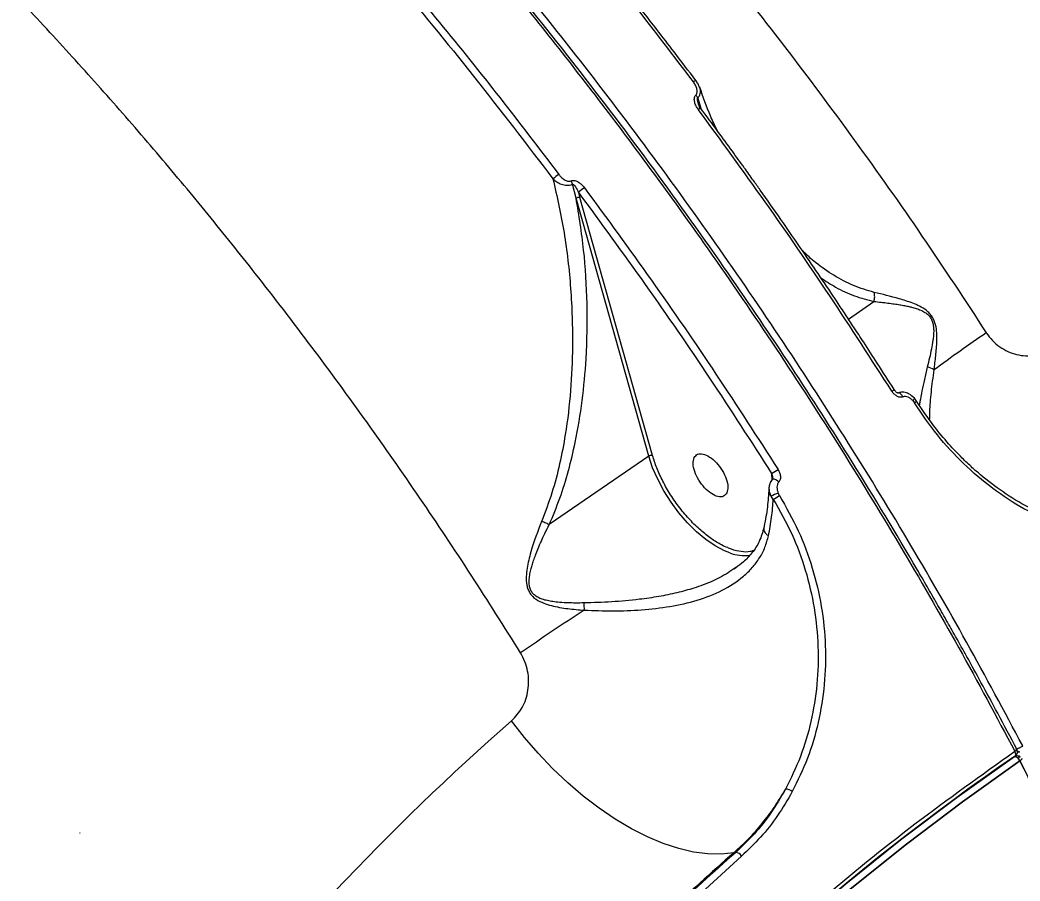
# Model space of a CAD drawing. Header units: millimetres. Extents: x -7083 to 7374, y -8368 to 7509.
# Drawn here: x 1750.2 to 1931.9, y -1188.9 to -1032.3 of the extents above; entities that cross this region are included whole.
import ezdxf

# ---------------------------------------------------------------- set-up
doc = ezdxf.new("R2010")
doc.units = ezdxf.units.MM
for name, color, linetype in [('DIKOM_ОБЪЕКТ', 7, 'Continuous'), ('DIKOM_РАЗМЕР_ЗОНА', 7, 'Continuous'), ('DIKOM_РАЗМЕР_ОБЪЕКТА', 7, 'Continuous')]:
    doc.layers.add(name, color=color, linetype=linetype)
doc.styles.add('style1', font='arial.ttf', dxfattribs={"width": 0.8})
doc.dimstyles.new('1-50', dxfattribs={"dimtxt": 300, "dimasz": 200, "dimexe": 100, "dimexo": 0, "dimgap": 100, "dimtad": 1, "dimtxsty": 'style1', "dimcen": 200, "dimclrd": 7, "dimclre": 7, "dimclrt": 7, "dimadec": 1, "dimazin": 2, "dimtfac": 1, "dimtmove": 0, "dimatfit": 2, "dimfxl": 0, "dimlwd": 25, "dimlwe": 18, "dimarcsym": 0})

# ---------------------------------------------------------------- blocks, each defined once
blk = doc.blocks.new('*D10')
at = {"layer": 'Defpoints', "color": 0, "transparency": 16777216}
for p in [(4593.55, 648.92), (-5583.43, 647.96), (4593.55, -5902.54)]:
    blk.add_point(p, dxfattribs=at)
at = {"layer": 'DIKOM_РАЗМЕР_ОБЪЕКТА', "color": 7, "lineweight": 18, "transparency": 16777216}
for p, q in [((4593.55, 648.92), (4593.55, -6002.54)), ((-5583.43, 647.96), (-5583.43, -6002.54))]:
    blk.add_line(p, q, dxfattribs=at)
at = {"layer": 'DIKOM_РАЗМЕР_ОБЪЕКТА', "color": 7, "lineweight": 25, "transparency": 16777216}
blk.add_line((-5383.43, -5902.54), (4393.55, -5902.54), dxfattribs=at)
at = {"layer": 'DIKOM_РАЗМЕР_ОБЪЕКТА', "color": 7, "transparency": 16777216}
for points in [[(-5383.43, -5869.2), (-5383.43, -5935.87), (-5583.43, -5902.54)], [(4393.55, -5869.2), (4393.55, -5935.87), (4593.55, -5902.54)]]:
    blk.add_solid(points, dxfattribs=at)
at = {"layer": 'DIKOM_РАЗМЕР_ОБЪЕКТА', "color": 7, "transparency": 16777216, "insert": (-226.13, -5649.37), "char_height": 300, "attachment_point": 5, "style": 'style1'}
blk.add_mtext('10150', dxfattribs=at)
blk = doc.blocks.new('*D11')
at = {"layer": 'Defpoints', "color": 0, "transparency": 16777216}
for p in [(-321.71, 5509.06), (-348.71, -4811.52), (5568.58, -4811.52)]:
    blk.add_point(p, dxfattribs=at)
at = {"layer": 'DIKOM_РАЗМЕР_ОБЪЕКТА', "color": 7, "lineweight": 18, "transparency": 16777216}
for p, q in [((-321.71, 5509.06), (5668.58, 5509.06)), ((-348.71, -4811.52), (5668.58, -4811.52))]:
    blk.add_line(p, q, dxfattribs=at)
at = {"layer": 'DIKOM_РАЗМЕР_ОБЪЕКТА', "color": 7, "lineweight": 25, "transparency": 16777216}
blk.add_line((5568.58, 5309.06), (5568.58, -4611.52), dxfattribs=at)
at = {"layer": 'DIKOM_РАЗМЕР_ОБЪЕКТА', "color": 7, "transparency": 16777216}
for points in [[(5535.25, 5309.06), (5601.91, 5309.06), (5568.58, 5509.06)], [(5535.25, -4611.52), (5601.91, -4611.52), (5568.58, -4811.52)]]:
    blk.add_solid(points, dxfattribs=at)
at = {"layer": 'DIKOM_РАЗМЕР_ОБЪЕКТА', "color": 7, "transparency": 16777216, "insert": (5315.31, 775.23), "char_height": 300, "attachment_point": 5, "rotation": 90, "style": 'style1'}
blk.add_mtext('10300', dxfattribs=at)
blk = doc.blocks.new('*D12')
at = {"layer": 'Defpoints', "color": 0, "transparency": 16777216}
for p in [(-621.71, 7509.06), (-373.6, -6811.53), (7273.89, -6811.53)]:
    blk.add_point(p, dxfattribs=at)
at = {"layer": 'DIKOM_РАЗМЕР_ЗОНА', "color": 7, "lineweight": 18, "transparency": 16777216}
for p, q in [((-621.71, 7509.06), (7373.89, 7509.06)), ((-373.6, -6811.53), (7373.89, -6811.53))]:
    blk.add_line(p, q, dxfattribs=at)
at = {"layer": 'DIKOM_РАЗМЕР_ЗОНА', "color": 7, "lineweight": 25, "transparency": 16777216}
blk.add_line((7273.89, 7309.06), (7273.89, -6611.53), dxfattribs=at)
at = {"layer": 'DIKOM_РАЗМЕР_ЗОНА', "color": 7, "transparency": 16777216}
for points in [[(7240.56, 7309.06), (7307.22, 7309.06), (7273.89, 7509.06)], [(7240.56, -6611.53), (7307.22, -6611.53), (7273.89, -6811.53)]]:
    blk.add_solid(points, dxfattribs=at)
at = {"layer": 'DIKOM_РАЗМЕР_ЗОНА', "color": 7, "transparency": 16777216, "insert": (7020.62, 1288.25), "char_height": 300, "attachment_point": 5, "rotation": 90, "style": 'style1'}
blk.add_mtext('14300', dxfattribs=at)
blk = doc.blocks.new('*D13')
at = {"layer": 'Defpoints', "color": 0, "transparency": 16777216}
for p in [(6593.53, 996.24), (-7083.43, 647.96), (6593.53, -8268.31)]:
    blk.add_point(p, dxfattribs=at)
at = {"layer": 'DIKOM_РАЗМЕР_ЗОНА', "color": 7, "lineweight": 18, "transparency": 16777216}
for p, q in [((6593.53, 996.24), (6593.53, -8368.31)), ((-7083.43, 647.96), (-7083.43, -8368.31))]:
    blk.add_line(p, q, dxfattribs=at)
at = {"layer": 'DIKOM_РАЗМЕР_ЗОНА', "color": 7, "lineweight": 25, "transparency": 16777216}
blk.add_line((-6883.43, -8268.31), (6393.53, -8268.31), dxfattribs=at)
at = {"layer": 'DIKOM_РАЗМЕР_ЗОНА', "color": 7, "transparency": 16777216}
for points in [[(-6883.43, -8234.97), (-6883.43, -8301.64), (-7083.43, -8268.31)], [(6393.53, -8234.97), (6393.53, -8301.64), (6593.53, -8268.31)]]:
    blk.add_solid(points, dxfattribs=at)
at = {"layer": 'DIKOM_РАЗМЕР_ЗОНА', "color": 7, "transparency": 16777216, "insert": (322.1, -8015.03), "char_height": 300, "attachment_point": 5, "style": 'style1'}
blk.add_mtext('13650', dxfattribs=at)

msp = doc.modelspace()

# ---------------------------------------------------------------- linework, layer by layer
at = {"layer": 'DIKOM_ОБЪЕКТ', "color": 7, "linetype": 'Continuous', "lineweight": 15}
for p, q in [((1873.384, -1046.51), (1873.93, -1048.346)), ((1873.93, -1048.343), (1873.456, -1047.424)), ((1873.98, -1049.273), (1873.976, -1049.255)), ((1851.295, -1064.725), (1850.606, -1062.172)), ((1851.717, -1063.66), (1851.981, -1064.595)), ((1865.178, -1111.499), (1851.981, -1064.595)), ((1864.492, -1111.63), (1851.295, -1064.725)), ((1900.77, -1086.684), (1905.407, -1083.495)), ((1912.449, -1101.526), (1912.756, -1101.934)), ((1913.149, -1101.606), (1912.742, -1101.067)), ((1864.492, -1111.63), (1846.413, -1124.061)), ((1886.813, -1114.763), (1886.823, -1115.901)), ((1886.323, -1117.401), (1886.301, -1117.922)), ((1887.11, -1119.47), (1886.709, -1118.887)), ((1888.245, -1118.788), (1888.009, -1118.331)), ((1880.334, -1131.903), (1880.027, -1132.144)), ((1931.306, -1166.107), (1931.228, -1166.111)), ((1931.455, -1165.436), (1931.9, -1165.369)), ((1931.943, -1166.287), (1931.802, -1166.185)), ((1931.938, -1166.3), (1931.919, -1166.358)), ((1761.097, -1180.133), (1761.186, -1180.065)), ((1881.348, -1184.333), (1869.307, -1195.346)), ((1880.283, -1183.656), (1879.928, -1183.709))]:
    msp.add_line(p, q, dxfattribs=at)
at = {"layer": 'DIKOM_ОБЪЕКТ', "color": 7, "linetype": 'Continuous', "lineweight": 15, "flags": 128}
for points in [[(1910.649, -1100.842), (1910.517, -1100.593), (1910.36, -1100.381), (1910.19, -1100.224), (1910.02, -1100.134), (1909.865, -1100.118), (1909.792, -1100.141)], [(1912.449, -1101.526), (1912.564, -1101.398), (1912.654, -1101.284), (1912.717, -1101.189), (1912.748, -1101.118), (1912.748, -1101.074), (1912.742, -1101.067)], [(1879.237, -1129.2), (1878.248, -1128.805), (1876.573, -1127.92), (1874.872, -1126.762), (1873.181, -1125.356), (1871.537, -1123.733), (1869.976, -1121.928), (1868.531, -1119.98), (1867.234, -1117.931), (1866.113, -1115.826), (1865.192, -1113.71), (1864.492, -1111.63)], [(1888.111, -1116.339), (1887.911, -1116.137), (1887.69, -1115.969), (1887.466, -1115.85), (1887.256, -1115.787), (1887.078, -1115.787), (1886.946, -1115.849), (1886.924, -1115.872)], [(1879.928, -1183.709), (1877.659, -1183.973), (1875.221, -1183.937), (1872.639, -1183.599), (1869.936, -1182.964), (1867.135, -1182.038), (1864.263, -1180.827), (1861.345, -1179.344), (1858.409, -1177.603), (1855.482, -1175.618), (1852.589, -1173.408), (1849.757, -1170.994), (1847.012, -1168.396), (1844.38, -1165.64), (1841.883, -1162.75), (1839.546, -1159.752)], [(1777.11, -1359.957), (1777.472, -1359.009), (1782.067, -1347.537), (1787.012, -1336.217), (1792.302, -1325.055), (1797.934, -1314.06), (1803.905, -1303.238), (1810.21, -1292.597), (1816.846, -1282.143), (1823.808, -1271.883), (1831.091, -1261.824), (1838.691, -1251.973), (1846.603, -1242.335), (1854.822, -1232.919), (1863.342, -1223.728), (1872.158, -1214.77), (1881.263, -1206.051), (1890.652, -1197.575), (1900.32, -1189.35), (1910.258, -1181.379), (1920.462, -1173.668), (1930.923, -1166.223)], [(1930.923, -1166.223), (1920.462, -1173.668), (1910.258, -1181.379), (1900.32, -1189.35), (1890.652, -1197.575), (1881.263, -1206.051), (1872.158, -1214.77), (1863.342, -1223.728), (1854.822, -1232.919), (1846.603, -1242.335), (1838.691, -1251.973), (1831.091, -1261.824), (1823.808, -1271.883), (1816.846, -1282.143), (1810.21, -1292.597), (1803.905, -1303.238), (1797.934, -1314.06), (1792.302, -1325.055), (1787.012, -1336.217), (1785.122, -1340.432)], [(1930.925, -1166.222), (1931.021, -1166.189), (1931.039, -1166.178)], [(1931.039, -1166.178), (1931.096, -1166.125), (1931.146, -1166.03), (1931.171, -1165.91), (1931.168, -1165.768), (1931.139, -1165.611), (1931.084, -1165.443), (1931.005, -1165.272)], [(1774.59, -1370.93), (1778.824, -1359.342), (1783.408, -1347.898), (1788.341, -1336.604), (1793.618, -1325.469), (1799.237, -1314.5), (1805.194, -1303.703), (1811.484, -1293.087), (1818.105, -1282.658), (1825.05, -1272.422), (1832.316, -1262.387), (1839.899, -1252.559), (1847.792, -1242.944), (1855.991, -1233.549), (1864.491, -1224.381), (1873.286, -1215.444), (1882.37, -1206.745), (1891.737, -1198.289), (1901.382, -1190.083), (1911.297, -1182.131), (1921.476, -1174.439), (1931.913, -1167.012)], [(1931.913, -1167.012), (1921.476, -1174.439), (1911.297, -1182.131), (1901.382, -1190.083), (1891.737, -1198.289), (1882.37, -1206.745), (1873.286, -1215.444), (1864.491, -1224.381), (1855.991, -1233.549), (1847.792, -1242.944), (1839.899, -1252.559), (1832.316, -1262.387), (1825.05, -1272.422), (1818.105, -1282.658), (1811.484, -1293.087), (1805.194, -1303.703), (1799.237, -1314.5), (1793.618, -1325.469), (1788.341, -1336.604), (1783.408, -1347.898), (1778.824, -1359.342), (1774.59, -1370.93)], [(1932.248, -1166.611), (1932.268, -1166.639), (1932.261, -1166.688), (1932.219, -1166.752), (1932.145, -1166.83), (1932.042, -1166.917), (1931.913, -1167.012)]]:
    msp.add_lwpolyline(points, dxfattribs=at)
at = {"layer": 'DIKOM_ОБЪЕКТ', "color": 7, "linetype": 'Continuous', "lineweight": 15}
for centre, radius, start, end in [((1873.428, -1044.511), 1.253, 107.99616, 131.33268), ((1871.809, -1047.178), 1.711, 23.00423, 44.38694), ((1874.345, -1049.56), 1.285, 108.80675, 131.48988), ((1854.18, -1069.255), 10.727, 124.27768, 131.36424), ((1848.719, -1062.52), 1.919, 10.46768, 30.1148), ((1859.412, -1072.543), 11.752, 124.21571, 130.90027), ((1851.785, -1065.434), 0.862, 76.84928, 124.68087), ((2081.644, -1318.522), 277.269, 124.19438, 126.59797), ((1914.382, -1099.025), 3.669, 57.8143, 78.76224), ((1908.081, -1098.691), 1.278, 297.46442, 320.43863), ((1912.177, -1100.841), 1.237, 297.94401, 321.82634), ((1881.474, -1104.689), 11.401, 297.92566, 304.83258), ((1887.605, -1117.941), 1.303, 179.1012, 226.57034), ((1898.095, -1143.711), 27.31, 111.67204, 114.63981), ((1881.942, -1109.575), 11.163, 297.57769, 304.3778), ((1881.936, -1122.236), 7.469, 248.81023, 276.77659), ((1841.621, -1139.282), 11.163, 358.24904, 5.02958), ((2113.231, -1541.566), 478.95, 122.9426, 124.61007), ((2141.286, -1504.165), 457.894, 131.22159, 153.47816), ((2175.618, -1522.113), 431.894, 124.51043, 139.10559), ((1930.887, -1167.13), 0.907, 36.76237, 87.7039), ((1930.744, -1167.465), 1.254, 21.18875, 81.77371), ((1931.335, -1166.807), 0.713, 97.0379, 111.73443), ((1932.351, -1166.99), 0.841, 119.72624, 151.35005), ((1932.356, -1166.994), 0.847, 119.88139, 151.26621), ((1930.17, -1167.924), 1.968, 27.63372, 42.81516), ((1889.393, -1173.934), 1.778, 48.40232, 92.02657), ((2171.884, -1515.071), 441.633, 131.38256, 133.51925), ((2172.105, -1514.822), 441.397, 131.3862, 133.5093), ((1880.215, -1184.939), 1.285, 28.13515, 86.93303)]:
    msp.add_arc(centre, radius, start, end, dxfattribs=at)
for points, knots in [([(1931.362, -1164.913), (1930.208, -1162.724), (1928.066, -1158.661), (1925.03, -1153.057), (1922.475, -1148.414), (1920.367, -1144.64), (1918.542, -1141.405), (1916.813, -1138.373), (1915.047, -1135.306), (1910.031, -1126.682), (1901.951, -1113.292), (1890.468, -1095.335), (1878.465, -1077.544), (1865.461, -1059.314), (1851.418, -1040.746), (1836.93, -1022.668), (1822.044, -1005.139), (1806.814, -988.225), (1791.279, -971.961), (1775.482, -956.399), (1759.463, -941.577), (1743.283, -927.552), (1726.993, -914.37), (1710.655, -902.077), (1694.306, -890.705), (1677.996, -880.283), (1661.763, -870.84), (1645.67, -862.413), (1630.622, -855.427), (1617.176, -849.937), (1604.824, -845.5), (1592.852, -841.802), (1580.782, -838.73), (1568.096, -836.207), (1554.8, -834.436), (1541.026, -833.67), (1527.773, -834.036), (1516.146, -835.408), (1506.019, -837.469), (1497.266, -839.947), (1490.728, -842.363), (1486.181, -844.324), (1483.475, -845.58), (1480.794, -846.916), (1478.108, -848.346), (1475.372, -849.921), (1472.34, -851.718), (1470.193, -853.139), (1469.052, -853.894)], [0, 0, 0, 0, 0.0099833, 0.0185335, 0.0256247, 0.0312471, 0.0358516, 0.0404866, 0.0451963, 0.0499807, 0.0802814, 0.1073368, 0.1343917, 0.1651354, 0.1958932, 0.2267021, 0.2574474, 0.2881915, 0.3189356, 0.34968, 0.3804363, 0.4112488, 0.4419968, 0.4727433, 0.5034903, 0.5342375, 0.5649947, 0.5958122, 0.6265663, 0.6523526, 0.6749677, 0.700312, 0.7249782, 0.7495898, 0.7804162, 0.8111796, 0.8419397, 0.8727013, 0.8956723, 0.9186441, 0.9416303, 0.949386, 0.9571499, 0.9649162, 0.9728523, 0.9810016, 0.9899016, 1, 1, 1, 1]), ([(1470.699, -852.912), (1473.17, -851.309), (1478.809, -847.65), (1488.386, -843.166), (1499.209, -839.258), (1510.546, -836.433), (1522.323, -834.632), (1534.5, -833.844), (1547.031, -834.041), (1559.869, -835.198), (1572.971, -837.285), (1586.293, -840.272), (1599.792, -844.125), (1613.427, -848.811), (1627.159, -854.294), (1640.947, -860.537), (1652.335, -866.281), (1661.255, -871.11), (1667.693, -874.745), (1674.118, -878.519), (1680.525, -882.428), (1686.911, -886.467), (1693.273, -890.632), (1701.35, -896.098), (1711.117, -903.011), (1722.534, -911.545), (1735.16, -921.481), (1748.929, -932.955), (1763.751, -946.1), (1778.221, -959.709), (1792.31, -973.722), (1804.998, -987.038), (1816.379, -999.546), (1826.554, -1011.182), (1836.55, -1023.069), (1846.352, -1035.19), (1855.948, -1047.527), (1865.325, -1060.062), (1875.686, -1074.468), (1886.897, -1090.815), (1898.785, -1109.152), (1910.123, -1127.705), (1920.938, -1146.415), (1927.651, -1158.99), (1931.005, -1165.272)], [0, 0, 0, 0, 0.0233976, 0.0533818, 0.0831084, 0.1125775, 0.141789, 0.170743, 0.1994394, 0.2278783, 0.2560596, 0.2839834, 0.3116496, 0.3390582, 0.3662093, 0.3931029, 0.4197388, 0.4321004, 0.4443986, 0.4566334, 0.4688047, 0.4809126, 0.4929572, 0.5049383, 0.5267379, 0.5483245, 0.5696979, 0.5984985, 0.626903, 0.6549111, 0.682523, 0.7097387, 0.7306338, 0.7515041, 0.7723495, 0.79317, 0.8139657, 0.8347365, 0.8554824, 0.8844834, 0.9134356, 0.9423391, 0.9711939, 1, 1, 1, 1]), ([(1932.431, -1164.292), (1929.073, -1158.001), (1922.351, -1145.41), (1911.521, -1126.676), (1900.166, -1108.099), (1888.26, -1089.739), (1875.848, -1071.644), (1862.955, -1053.867), (1849.618, -1036.458), (1835.869, -1019.467), (1821.746, -1002.942), (1808.916, -988.738), (1797.491, -976.667), (1787.537, -966.541), (1777.38, -956.605), (1767.03, -946.88), (1756.498, -937.388), (1745.796, -928.153), (1733.465, -917.984), (1719.464, -907.082), (1703.778, -895.716), (1687.896, -885.076), (1671.864, -875.228), (1659.329, -868.243), (1650.307, -863.568), (1644.792, -860.823), (1639.28, -858.192), (1633.773, -855.677), (1628.273, -853.282), (1622.782, -851.008), (1614.078, -847.592), (1602.226, -843.436), (1587.849, -839.309), (1574.115, -836.25), (1561.037, -834.184), (1548.223, -833.047), (1535.718, -832.868), (1523.565, -833.671), (1511.813, -835.486), (1500.496, -838.316), (1489.707, -842.246), (1481.061, -846.238), (1476.286, -849.312), (1474.681, -850.345)], [0, 0, 0, 0, 0.0290747, 0.058199, 0.0873731, 0.1165968, 0.1458703, 0.1751934, 0.2045662, 0.2339887, 0.2634608, 0.2929827, 0.312564, 0.3323498, 0.35234, 0.3725347, 0.3929338, 0.4135373, 0.4343453, 0.4638182, 0.4936918, 0.5239661, 0.5546409, 0.5857164, 0.5964137, 0.6071525, 0.6179326, 0.6287541, 0.639617, 0.6505213, 0.661467, 0.6917779, 0.7224017, 0.7505137, 0.7788843, 0.8075136, 0.8364015, 0.865548, 0.8949531, 0.9246168, 0.9545392, 0.9847202, 1, 1, 1, 1]), ([(1644.67, -847.28), (1645.272, -847.431), (1648.445, -848.223), (1654.326, -850.126), (1662.223, -852.798), (1670.161, -855.809), (1678.11, -859.083), (1686.065, -862.629), (1694.017, -866.431), (1702.673, -870.846), (1712.028, -875.947), (1722.07, -881.813), (1732.052, -888.024), (1741.96, -894.558), (1751.778, -901.395), (1761.679, -908.649), (1771.652, -916.325), (1781.683, -924.425), (1791.577, -932.788), (1801.323, -941.392), (1810.909, -950.216), (1821.154, -960.036), (1832.018, -970.917), (1843.443, -982.92), (1854.586, -995.183), (1865.431, -1007.673), (1877.001, -1021.605), (1889.216, -1037.071), (1901.948, -1054.153), (1914.212, -1071.507), (1921.954, -1083.299), (1925.818, -1089.183)], [0, 0, 0, 0, 0.0066324, 0.0350106, 0.0631721, 0.0911169, 0.1188452, 0.1463568, 0.1736518, 0.2007303, 0.2349142, 0.2687599, 0.3022676, 0.3354372, 0.3682687, 0.400762, 0.4347677, 0.4684529, 0.5018175, 0.5348615, 0.5675848, 0.5999873, 0.6406382, 0.680923, 0.7208416, 0.7603938, 0.7995794, 0.8499867, 0.9001931, 0.9501978, 1, 1, 1, 1]), ([(1841.193, -1147.373), (1838.224, -1142.644), (1832.276, -1133.173), (1822.931, -1119.178), (1813.275, -1105.344), (1803.295, -1091.715), (1793.661, -1079.158), (1784.429, -1067.626), (1775.645, -1057.064), (1766.645, -1046.653), (1757.439, -1036.414), (1748.037, -1026.365), (1738.611, -1016.695), (1729.172, -1007.398), (1719.73, -998.471), (1710.123, -989.766), (1700.362, -981.303), (1690.461, -973.105), (1681.068, -965.695), (1672.209, -959.02), (1663.901, -953.027), (1655.523, -947.253), (1647.082, -941.711), (1638.587, -936.415), (1630.048, -931.377), (1619.724, -925.636), (1607.623, -919.457), (1593.8, -913.194), (1579.999, -907.768), (1568.266, -903.894), (1558.559, -901.191), (1550.823, -899.341), (1543.148, -897.819), (1535.547, -896.634), (1528.03, -895.796), (1520.609, -895.313), (1512.527, -895.181), (1503.857, -895.556), (1494.696, -896.619), (1485.808, -898.347), (1477.223, -900.757), (1468.356, -904.064), (1459.402, -908.536), (1452.437, -912.737), (1448.884, -915.673), (1448.07, -916.346)], [0, 0, 0, 0, 0.0261267, 0.0523369, 0.0786302, 0.1050066, 0.1314656, 0.153025, 0.1747518, 0.196646, 0.2187074, 0.240936, 0.2633316, 0.2847553, 0.3063907, 0.3282378, 0.3502966, 0.3725669, 0.3950488, 0.4134582, 0.4320319, 0.45077, 0.4696725, 0.4887393, 0.5079704, 0.5273659, 0.5588091, 0.5906917, 0.623014, 0.6557761, 0.6746963, 0.6937602, 0.7129679, 0.7323192, 0.7518143, 0.7714532, 0.7912359, 0.8173946, 0.8437497, 0.8703011, 0.8970489, 0.9239934, 0.9569743, 0.990134, 1, 1, 1, 1]), ([(1872.6, -1043.571), (1869.059, -1038.92), (1861.946, -1029.581), (1850.906, -1015.876), (1839.571, -1002.327), (1831.799, -993.557), (1827.897, -989.154)], [0, 0, 0, 0, 0.2468835, 0.4958447, 0.7468836, 1, 1, 1, 1]), ([(1873.027, -1043.316), (1871.718, -1041.584), (1869.369, -1038.476), (1866.217, -1034.383), (1863.751, -1031.212), (1861.69, -1028.587), (1857.803, -1023.672), (1852.836, -1017.513), (1846.899, -1010.34), (1843.084, -1005.818), (1840.265, -1002.518), (1838.13, -1000.036), (1835.41, -996.905), (1832.094, -993.127), (1829.671, -990.417), (1828.361, -988.952)], [0, 0, 0, 0, 0.0917646, 0.1646112, 0.2185959, 0.2618786, 0.3060496, 0.4843693, 0.5980544, 0.7029273, 0.7371987, 0.7838672, 0.8432034, 0.9152339, 1, 1, 1, 1]), ([(1803.471, -1005.95), (1807.37, -1010.355), (1815.137, -1019.129), (1826.463, -1032.683), (1837.494, -1046.394), (1844.6, -1055.739), (1848.138, -1060.391)], [0, 0, 0, 0, 0.2531164, 0.5041554, 0.7531166, 1, 1, 1, 1]), ([(1802.521, -1006.884), (1807.637, -1012.693), (1817.862, -1024.3), (1832.75, -1042.445), (1842.308, -1054.948), (1847.09, -1061.204)], [0, 0, 0, 0, 0.3335084, 0.6664869, 1, 1, 1, 1]), ([(1873.032, -1045.981), (1873.095, -1045.902), (1873.222, -1045.745), (1873.313, -1045.328), (1873.243, -1044.777), (1872.99, -1044.142), (1872.73, -1043.761), (1872.6, -1043.571)], [0, 0, 0, 0, 0.125053, 0.2503988, 0.5001135, 0.7492717, 1, 1, 1, 1]), ([(1873.738, -1044.603), (1873.647, -1044.376), (1873.466, -1043.929), (1873.181, -1043.521), (1873.04, -1043.32)], [0, 0, 0, 0, 0.5066851, 1, 1, 1, 1]), ([(1873.384, -1046.51), (1873.493, -1046.388), (1873.705, -1046.15), (1873.89, -1045.586), (1873.904, -1045.028), (1873.735, -1044.655), (1873.691, -1044.558)], [0, 0, 0, 0, 0.2299871, 0.4507747, 0.8567166, 1, 1, 1, 1]), ([(1876.896, -1052.373), (1876.489, -1051.51), (1875.311, -1049.012), (1874.367, -1046.306), (1873.749, -1044.536)], [0, 0, 0, 0, 0.3457101, 1, 1, 1, 1]), ([(1873.493, -1048.598), (1873.354, -1048.39), (1873.076, -1047.976), (1872.81, -1047.286), (1872.736, -1046.691), (1872.828, -1046.239), (1872.964, -1046.067), (1873.032, -1045.981)], [0, 0, 0, 0, 0.2507153, 0.4997798, 0.7495254, 0.8750611, 1, 1, 1, 1]), ([(1873.84, -1048.447), (1873.693, -1048.095), (1873.481, -1047.588), (1873.341, -1046.967), (1873.331, -1046.695), (1873.35, -1046.573), (1873.373, -1046.529), (1873.384, -1046.51)], [0, 0, 0, 0, 0.5727271, 0.8241188, 0.9251976, 0.965817, 1, 1, 1, 1]), ([(1909.066, -1099.515), (1908.048, -1097.915), (1906.221, -1095.044), (1903.763, -1091.248), (1901.837, -1088.302), (1900.226, -1085.857), (1897.184, -1081.271), (1893.286, -1075.5), (1888.611, -1068.737), (1885.598, -1064.453), (1883.369, -1061.317), (1881.679, -1058.956), (1879.523, -1055.968), (1876.89, -1052.354), (1874.962, -1049.748), (1873.92, -1048.34)], [0, 0, 0, 0, 0.0917452, 0.1645862, 0.2185659, 0.2618538, 0.306031, 0.4843719, 0.5980695, 0.7029604, 0.7372306, 0.7838991, 0.8432348, 0.915258, 1, 1, 1, 1]), ([(1908.67, -1099.824), (1904.939, -1094.031), (1897.472, -1082.434), (1885.728, -1065.331), (1877.574, -1054.178), (1873.493, -1048.598)], [0, 0, 0, 0, 0.3328096, 0.666143, 1, 1, 1, 1]), ([(1848.138, -1060.391), (1848.284, -1060.569), (1848.577, -1060.925), (1849.123, -1061.359), (1849.644, -1061.601), (1850.084, -1061.653), (1850.281, -1061.59), (1850.379, -1061.558)], [0, 0, 0, 0, 0.2488733, 0.4985425, 0.7485772, 0.8742558, 1, 1, 1, 1]), ([(1847.09, -1061.204), (1847.813, -1064.433), (1849.259, -1070.89), (1850.413, -1081.115), (1850.758, -1090.744), (1850.374, -1099.645), (1849.545, -1106.799), (1848.347, -1113.021), (1846.988, -1118.308), (1845.693, -1121.699), (1845.048, -1123.387)], [0, 0, 0, 0, 0.1666809, 0.3333376, 0.5011059, 0.6267185, 0.7512586, 0.8342381, 0.9174586, 1, 1, 1, 1]), ([(1847.09, -1061.204), (1847.312, -1061.397), (1847.762, -1061.789), (1848.626, -1062.217), (1849.447, -1062.393), (1850.133, -1062.356), (1850.446, -1062.234), (1850.606, -1062.172)], [0, 0, 0, 0, 0.2276207, 0.4636474, 0.7173838, 0.8551804, 1, 1, 1, 1]), ([(1850.379, -1061.558), (1850.481, -1061.524), (1850.693, -1061.454), (1851.17, -1061.518), (1851.737, -1061.78), (1852.33, -1062.246), (1852.646, -1062.632), (1852.803, -1062.824)], [0, 0, 0, 0, 0.1197711, 0.2514777, 0.5014155, 0.7511392, 1, 1, 1, 1]), ([(1850.606, -1062.172), (1850.626, -1062.171), (1850.669, -1062.169), (1850.764, -1062.214), (1850.948, -1062.367), (1851.307, -1062.837), (1851.549, -1063.323), (1851.717, -1063.66)], [0, 0, 0, 0, 0.0344987, 0.0754854, 0.1766925, 0.4285052, 1, 1, 1, 1]), ([(1852.803, -1062.824), (1856.884, -1068.405), (1865.04, -1079.556), (1876.786, -1096.659), (1884.254, -1108.254), (1887.986, -1114.047)], [0, 0, 0, 0, 0.333857, 0.6671904, 1, 1, 1, 1]), ([(1851.717, -1063.66), (1855.782, -1069.218), (1863.911, -1080.334), (1875.629, -1097.396), (1883.085, -1108.974), (1886.813, -1114.763)], [0, 0, 0, 0, 0.3333157, 0.6666791, 1, 1, 1, 1]), ([(1846.413, -1124.061), (1847.079, -1122.477), (1848.426, -1119.276), (1849.949, -1114.246), (1851.367, -1108.313), (1852.482, -1101.499), (1853.26, -1093.051), (1853.4, -1083.872), (1852.819, -1074.079), (1851.803, -1067.842), (1851.295, -1064.725)], [0, 0, 0, 0, 0.0822552, 0.1661612, 0.2507875, 0.3751793, 0.5001913, 0.6670124, 0.8336235, 1, 1, 1, 1]), ([(1905.454, -1081.851), (1904.186, -1081.478), (1901.639, -1080.731), (1898.111, -1078.794), (1895.004, -1076.714), (1893.223, -1075.039), (1892.456, -1074.317)], [0, 0, 0, 0, 0.2649357, 0.5320513, 0.798393, 1, 1, 1, 1]), ([(1895.741, -1079.178), (1896.627, -1079.765), (1898.577, -1081.057), (1901.794, -1082.575), (1904.211, -1083.191), (1905.407, -1083.495)], [0, 0, 0, 0, 0.2962165, 0.6516043, 1, 1, 1, 1]), ([(1905.415, -1083.486), (1905.472, -1083.205), (1905.586, -1082.645), (1905.498, -1082.115), (1905.454, -1081.851)], [0, 0, 0, 0, 0.5001139, 1, 1, 1, 1]), ([(1916.337, -1095.92), (1916.442, -1095.077), (1916.653, -1093.388), (1916.851, -1091.13), (1916.845, -1089.232), (1916.692, -1087.985), (1916.377, -1086.986), (1916.01, -1086.268), (1915.515, -1085.637), (1914.75, -1084.951), (1913.705, -1084.334), (1912.035, -1083.623), (1909.174, -1082.741), (1906.938, -1082.206), (1905.454, -1081.851)], [0, 0, 0, 0, 0.1242963, 0.2493096, 0.3123712, 0.3758855, 0.4081928, 0.440654, 0.4730198, 0.505318, 0.5688864, 0.6313514, 0.7554132, 1, 1, 1, 1]), ([(1905.407, -1083.495), (1905.409, -1083.494), (1905.412, -1083.492), (1905.414, -1083.488), (1905.415, -1083.486), (1905.415, -1083.486)], [0, 0, 0, 0, 0.5746885, 0.799788, 1, 1, 1, 1]), ([(1905.415, -1083.486), (1905.851, -1083.534), (1906.566, -1083.612), (1907.709, -1083.748), (1908.756, -1083.885), (1909.815, -1084.04), (1910.724, -1084.195), (1911.518, -1084.351), (1912.296, -1084.53), (1913.084, -1084.752), (1913.897, -1085.049), (1914.635, -1085.424), (1915.251, -1085.895), (1915.719, -1086.455), (1915.979, -1086.999), (1916.119, -1087.466), (1916.228, -1088.012), (1916.275, -1088.75), (1916.234, -1089.652), (1916.1, -1090.797), (1915.851, -1092.178), (1915.493, -1093.804), (1915.232, -1094.874), (1915.097, -1095.426)], [0, 0, 0, 0, 0.0758574, 0.1245572, 0.192692, 0.2490672, 0.2957761, 0.3372592, 0.3735467, 0.4166035, 0.4585933, 0.4983011, 0.5312098, 0.560931, 0.5906897, 0.6067032, 0.6237815, 0.6634893, 0.7056591, 0.7491724, 0.8275178, 0.9110758, 1, 1, 1, 1]), ([(1925.818, -1089.183), (1926.17, -1089.667), (1926.875, -1090.636), (1928.229, -1091.776), (1929.724, -1092.638), (1931.838, -1093.357), (1934.612, -1093.546), (1936.584, -1092.748), (1937.571, -1092.348)], [0, 0, 0, 0, 0.124917, 0.2502375, 0.3749282, 0.5004433, 0.7499019, 1, 1, 1, 1]), ([(1915.097, -1095.426), (1914.916, -1096.18), (1914.559, -1097.668), (1914.122, -1099.755), (1913.815, -1101.352), (1913.674, -1102.191), (1913.633, -1102.433)], [0, 0, 0, 0, 0.3000332, 0.5920034, 0.8824683, 1, 1, 1, 1]), ([(1915.519, -1105.059), (1915.531, -1104.561), (1915.567, -1103.096), (1915.792, -1100.009), (1916.155, -1097.286), (1916.337, -1095.92)], [0, 0, 0, 0, 0.2043631, 0.6005053, 1, 1, 1, 1]), ([(1910.649, -1100.842), (1910.562, -1100.87), (1910.385, -1100.928), (1910.001, -1100.907), (1909.533, -1100.723), (1909.041, -1100.338), (1908.794, -1099.996), (1908.67, -1099.824)], [0, 0, 0, 0, 0.1229358, 0.2514268, 0.5009267, 0.7504741, 1, 1, 1, 1]), ([(1909.792, -1100.141), (1909.781, -1100.143), (1909.754, -1100.149), (1909.672, -1100.126), (1909.508, -1100.031), (1909.283, -1099.819), (1909.141, -1099.613), (1909.066, -1099.505)], [0, 0, 0, 0, 0.0474168, 0.1244059, 0.3579411, 0.6614513, 1, 1, 1, 1]), ([(1912.742, -1101.067), (1912.415, -1100.764), (1911.864, -1100.253), (1910.976, -1099.987), (1910.314, -1099.968), (1909.973, -1100.081), (1909.793, -1100.141)], [0, 0, 0, 0, 0.3915632, 0.6588572, 0.8192146, 1, 1, 1, 1]), ([(1912.449, -1101.526), (1912.322, -1101.398), (1912.069, -1101.143), (1911.615, -1100.873), (1911.203, -1100.76), (1910.875, -1100.765), (1910.723, -1100.816), (1910.649, -1100.842)], [0, 0, 0, 0, 0.2494093, 0.4992534, 0.748834, 0.876966, 1, 1, 1, 1]), ([(1957.506, -1126.581), (1955.396, -1126.703), (1951.192, -1126.947), (1944.855, -1126.013), (1938.634, -1124.159), (1932.626, -1121.335), (1926.912, -1117.62), (1921.632, -1113.093), (1916.803, -1107.878), (1914.107, -1103.917), (1912.756, -1101.934)], [0, 0, 0, 0, 0.1258841, 0.2507513, 0.3753422, 0.5006865, 0.6251008, 0.7504822, 0.8750158, 1, 1, 1, 1]), ([(1957.093, -1125.736), (1955.732, -1125.842), (1953.255, -1126.035), (1949.886, -1125.87), (1947.238, -1125.553), (1945.078, -1125.161), (1942.145, -1124.483), (1938.232, -1123.218), (1933.443, -1121.014), (1928.911, -1118.266), (1925.567, -1115.723), (1923.123, -1113.59), (1921.198, -1111.766), (1918.813, -1109.245), (1915.978, -1105.849), (1914.15, -1103.118), (1913.147, -1101.62)], [0, 0, 0, 0, 0.0830547, 0.1510536, 0.203667, 0.2434292, 0.2822327, 0.3826421, 0.4845769, 0.5857056, 0.6816346, 0.7171741, 0.7635255, 0.8259287, 0.9045046, 1, 1, 1, 1]), ([(1878.83, -1128.249), (1878.459, -1128.097), (1877.495, -1127.702), (1875.835, -1126.648), (1873.9, -1125.135), (1871.956, -1123.241), (1870.103, -1121.056), (1868.433, -1118.673), (1867.029, -1116.216), (1865.911, -1113.794), (1865.419, -1112.252), (1865.178, -1111.499)], [0, 0, 0, 0, 0.0688615, 0.1789839, 0.2943101, 0.4133866, 0.5344308, 0.655475, 0.7745514, 0.8898777, 1, 1, 1, 1]), ([(1886.813, -1114.763), (1886.883, -1115.013), (1886.974, -1115.337), (1886.955, -1115.7), (1886.951, -1115.783)], [0, 0, 0, 0, 0.7715329, 1, 1, 1, 1]), ([(1887.986, -1114.047), (1888.088, -1114.233), (1888.294, -1114.605), (1888.441, -1115.228), (1888.419, -1115.749), (1888.288, -1116.123), (1888.169, -1116.268), (1888.111, -1116.339)], [0, 0, 0, 0, 0.2501155, 0.4997739, 0.7492751, 0.8773436, 1, 1, 1, 1]), ([(1886.932, -1115.863), (1886.832, -1115.981), (1886.64, -1116.21), (1886.403, -1116.725), (1886.355, -1117.133), (1886.324, -1117.396)], [0, 0, 0, 0, 0.2765466, 0.5344133, 1, 1, 1, 1]), ([(1886.961, -1115.597), (1886.962, -1115.643), (1886.964, -1115.727), (1886.948, -1115.813), (1886.935, -1115.852), (1886.927, -1115.869), (1886.929, -1115.866), (1886.93, -1115.865)], [0, 0, 0, 0, 0.3314942, 0.6223036, 0.7567749, 0.8894321, 1, 1, 1, 1]), ([(1888.111, -1116.339), (1888.06, -1116.4), (1887.957, -1116.523), (1887.825, -1116.834), (1887.763, -1117.272), (1887.822, -1117.814), (1887.947, -1118.159), (1888.009, -1118.331)], [0, 0, 0, 0, 0.1222768, 0.2502088, 0.5002634, 0.749624, 1, 1, 1, 1]), ([(1886.301, -1117.92), (1886.223, -1119.026), (1886.067, -1121.232), (1885.605, -1123.606), (1885.374, -1124.79)], [0, 0, 0, 0, 0.5011934, 1, 1, 1, 1]), ([(1886.323, -1117.478), (1886.341, -1117.721), (1886.377, -1118.2), (1886.599, -1118.66), (1886.709, -1118.887)], [0, 0, 0, 0, 0.5060408, 1, 1, 1, 1]), ([(1888.245, -1118.788), (1889.445, -1120.897), (1891.835, -1125.096), (1894.338, -1131.918), (1895.995, -1138.942), (1896.712, -1146.073), (1896.516, -1153.173), (1895.407, -1160.054), (1893.488, -1166.65), (1891.546, -1170.618), (1890.573, -1172.605)], [0, 0, 0, 0, 0.1259317, 0.2506947, 0.3753584, 0.5006655, 0.6250675, 0.7504796, 0.8749985, 1, 1, 1, 1]), ([(1886.242, -1126.08), (1886.455, -1124.946), (1886.884, -1122.671), (1887.034, -1120.539), (1887.11, -1119.47)], [0, 0, 0, 0, 0.4984472, 1, 1, 1, 1]), ([(1887.11, -1119.47), (1888.285, -1121.535), (1890.624, -1125.648), (1893.071, -1132.331), (1894.685, -1139.211), (1895.377, -1146.194), (1895.175, -1153.144), (1894.078, -1159.878), (1892.19, -1166.332), (1890.285, -1170.213), (1889.33, -1172.158)], [0, 0, 0, 0, 0.1259405, 0.2507035, 0.3753698, 0.5006757, 0.6250759, 0.7504864, 0.8750021, 1, 1, 1, 1]), ([(1845.048, -1123.387), (1844.328, -1125.258), (1843.241, -1128.077), (1842.428, -1131.486), (1842.198, -1133.504), (1842.246, -1134.806), (1842.519, -1135.831), (1842.881, -1136.552), (1843.397, -1137.169), (1844.219, -1137.819), (1845.381, -1138.372), (1847.305, -1138.951), (1849.772, -1139.377), (1851.778, -1139.541), (1852.778, -1139.623)], [0, 0, 0, 0, 0.2445868, 0.3686486, 0.4311136, 0.494682, 0.5269802, 0.559346, 0.5918072, 0.6241145, 0.6876288, 0.7506904, 0.8757037, 1, 1, 1, 1]), ([(1852.741, -1138.304), (1852.215, -1138.311), (1851.255, -1138.325), (1849.778, -1138.297), (1848.4, -1138.221), (1847.13, -1138.084), (1846.071, -1137.898), (1845.153, -1137.654), (1844.34, -1137.32), (1843.678, -1136.877), (1843.19, -1136.327), (1842.938, -1135.78), (1842.817, -1135.302), (1842.74, -1134.739), (1842.752, -1133.97), (1842.891, -1133.018), (1843.102, -1132.11), (1843.359, -1131.218), (1843.659, -1130.311), (1844.043, -1129.267), (1844.538, -1128.043), (1845.075, -1126.816), (1845.706, -1125.461), (1846.139, -1124.593), (1846.403, -1124.064)], [0, 0, 0, 0, 0.0686943, 0.1253873, 0.1940483, 0.2508389, 0.2943497, 0.3365188, 0.3762278, 0.4092606, 0.4390209, 0.4687396, 0.4847001, 0.5017069, 0.5414123, 0.5834015, 0.6264593, 0.6627445, 0.7042269, 0.7509368, 0.8073092, 0.8754448, 0.9241426, 1, 1, 1, 1]), ([(1845.048, -1123.387), (1845.303, -1123.507), (1845.813, -1123.746), (1846.206, -1123.958), (1846.403, -1124.064)], [0, 0, 0, 0, 0.4998861, 1, 1, 1, 1]), ([(1846.403, -1124.064), (1846.403, -1124.064), (1846.405, -1124.065), (1846.408, -1124.064), (1846.411, -1124.062), (1846.413, -1124.061)], [0, 0, 0, 0, 0.200168, 0.4252562, 1, 1, 1, 1]), ([(1885.423, -1124.556), (1885.181, -1125.425), (1884.719, -1127.088), (1883.349, -1129.162), (1881.887, -1130.748), (1880.794, -1131.561), (1880.334, -1131.903)], [0, 0, 0, 0, 0.3005116, 0.575501, 0.8214934, 1, 1, 1, 1]), ([(1852.778, -1139.623), (1854.507, -1139.682), (1857.949, -1139.8), (1863.197, -1139.612), (1868.367, -1139.028), (1873.345, -1137.904), (1877.919, -1136.128), (1881.193, -1134.008), (1883.33, -1131.921), (1884.649, -1130.151), (1885.674, -1128.21), (1886.053, -1126.788), (1886.242, -1126.08)], [0, 0, 0, 0, 0.125255, 0.249459, 0.374676, 0.4991351, 0.6242764, 0.7492173, 0.811856, 0.8744644, 0.9375163, 1, 1, 1, 1]), ([(1885.388, -1124.736), (1885.376, -1124.835), (1885.352, -1125.047), (1885.496, -1125.397), (1885.782, -1125.759), (1886.088, -1125.973), (1886.242, -1126.08)], [0, 0, 0, 0, 0.2231317, 0.4743747, 0.7369831, 1, 1, 1, 1]), ([(1883.493, -1128.797), (1883.302, -1128.866), (1882.652, -1129.102), (1881.297, -1129.014), (1879.909, -1128.747), (1879.055, -1128.353), (1878.83, -1128.249)], [0, 0, 0, 0, 0.1517588, 0.5181678, 0.8730369, 1, 1, 1, 1]), ([(1880.308, -1131.841), (1879.371, -1132.496), (1878.005, -1133.452), (1875.918, -1134.407), (1874.349, -1135.046), (1872.26, -1135.766), (1869.583, -1136.503), (1866.264, -1137.175), (1862.293, -1137.743), (1857.729, -1138.144), (1854.406, -1138.251), (1852.741, -1138.304)], [0, 0, 0, 0, 0.127835, 0.1864409, 0.2466046, 0.3083729, 0.4186829, 0.5341527, 0.654954, 0.8270548, 1, 1, 1, 1]), ([(1839.546, -1159.752), (1840.252, -1158.988), (1841.663, -1157.461), (1842.541, -1154.766), (1842.717, -1152.474), (1842.537, -1150.713), (1842.061, -1148.964), (1841.483, -1147.905), (1841.193, -1147.373)], [0, 0, 0, 0, 0.2497208, 0.4992587, 0.6240123, 0.7494559, 0.8739764, 1, 1, 1, 1]), ([(1931.185, -1164.864), (1931.261, -1164.847), (1931.383, -1164.82), (1931.598, -1164.739), (1931.781, -1164.659), (1931.961, -1164.572), (1932.192, -1164.446), (1932.336, -1164.353), (1932.431, -1164.292)], [0, 0, 0, 0, 0.2394568, 0.3814817, 0.4999643, 0.6428648, 0.7660996, 1, 1, 1, 1]), ([(1931.005, -1165.272), (1931.086, -1165.212), (1931.21, -1165.122), (1931.311, -1165.018), (1931.357, -1164.954), (1931.359, -1164.925), (1931.359, -1164.914)], [0, 0, 0, 0, 0.3973866, 0.6041049, 0.8441355, 1, 1, 1, 1]), ([(1931.034, -1166.171), (1931.058, -1166.157), (1931.181, -1166.088), (1931.347, -1165.872), (1931.476, -1165.542), (1931.482, -1165.189), (1931.393, -1164.986), (1931.353, -1164.894)], [0, 0, 0, 0, 0.0589662, 0.2910243, 0.5446683, 0.7905346, 1, 1, 1, 1]), ([(1931.802, -1166.185), (1931.68, -1166.145), (1931.506, -1166.088), (1931.306, -1166.085), (1931.24, -1166.103), (1931.227, -1166.107)], [0, 0, 0, 0, 0.6505502, 0.9305419, 1, 1, 1, 1]), ([(1931.455, -1165.189), (1931.489, -1165.216), (1931.57, -1165.28), (1931.717, -1165.338), (1931.835, -1165.371), (1931.898, -1165.368), (1931.903, -1165.368)], [0, 0, 0, 0, 0.2543234, 0.597143, 0.9691634, 1, 1, 1, 1]), ([(1931.913, -1167.012), (1931.994, -1166.952), (1932.117, -1166.862), (1932.22, -1166.757), (1932.263, -1166.689), (1932.277, -1166.647), (1932.263, -1166.634), (1932.26, -1166.631)], [0, 0, 0, 0, 0.3551377, 0.5422725, 0.7589194, 0.9388187, 1, 1, 1, 1]), ([(1931.913, -1167.012), (1934.968, -1172.985), (1941.065, -1184.91), (1949.485, -1202.813), (1957.335, -1220.634), (1964.564, -1238.36), (1971.184, -1255.989), (1977.08, -1273.187), (1982.283, -1289.954), (1986.807, -1306.234), (1990.732, -1322.271), (1994.042, -1337.989), (1996.793, -1353.681), (1998.949, -1369.332), (2000.459, -1384.91), (2001.277, -1400.109), (2001.394, -1414.866), (2000.805, -1429.099), (1999.544, -1442.476), (1997.665, -1455.018), (1995.217, -1466.768), (1992.152, -1477.965), (1988.515, -1488.659), (1985.582, -1495.281), (1984.111, -1498.601)], [0, 0, 0, 0, 0.047001, 0.093823, 0.1404084, 0.1868699, 0.2333175, 0.2798609, 0.3239334, 0.3682526, 0.4124171, 0.4563616, 0.5001812, 0.5466227, 0.5931373, 0.6398363, 0.6868178, 0.7336782, 0.7802874, 0.8241053, 0.8678929, 0.911742, 0.9557457, 1, 1, 1, 1]), ([(1984.111, -1498.601), (1985.6, -1495.237), (1988.603, -1488.451), (1992.348, -1477.36), (1995.168, -1466.862), (1997.211, -1457.165), (1998.307, -1450.66), (1998.95, -1446.163), (1999.261, -1443.81), (1999.552, -1441.433), (1999.821, -1439.03), (2000.069, -1436.603), (2000.492, -1432.008), (2000.981, -1425.003), (2001.325, -1415.278), (2001.336, -1404.842), (2000.982, -1394.149), (2000.273, -1383.255), (1999.269, -1372.681), (1998.35, -1365.193), (1997.785, -1361.074), (1997.641, -1360.041), (1997.494, -1359.004), (1997.343, -1357.963), (1997.189, -1356.917), (1997.031, -1355.866), (1996.871, -1354.811), (1996.625, -1353.224), (1996.242, -1350.824), (1995.658, -1347.323), (1994.888, -1342.945), (1993.902, -1337.672), (1992.664, -1331.483), (1991.136, -1324.372), (1989.276, -1316.323), (1987.258, -1308.226), (1985.131, -1300.228), (1982.952, -1292.479), (1981.11, -1286.275), (1979.731, -1281.795), (1978.922, -1279.206), (1978.084, -1276.569), (1977.218, -1273.886), (1976.323, -1271.156), (1975.397, -1268.379), (1974.441, -1265.555), (1972.036, -1258.56), (1968.065, -1247.561), (1962.295, -1232.723), (1956.359, -1218.432), (1950.316, -1204.716), (1944.214, -1191.596), (1938.126, -1179.087), (1933.95, -1170.97), (1931.913, -1167.012)], [0, 0, 0, 0, 0.0448233, 0.0904084, 0.1367553, 0.1677634, 0.1991034, 0.2073667, 0.2156527, 0.2239616, 0.2322932, 0.2406475, 0.2490247, 0.279393, 0.3112487, 0.3445917, 0.3794221, 0.4113036, 0.4443369, 0.4743594, 0.4773563, 0.4803617, 0.4833758, 0.4863985, 0.4894298, 0.4924696, 0.4955181, 0.4985752, 0.5062018, 0.5162332, 0.5286695, 0.543639, 0.561052, 0.5809084, 0.6032081, 0.6279513, 0.6476494, 0.6686615, 0.6909876, 0.6978166, 0.7047597, 0.7118169, 0.7189881, 0.7262734, 0.7336728, 0.7411863, 0.7488139, 0.7894231, 0.8284573, 0.8659162, 0.9018, 0.9361086, 0.9688419, 1, 1, 1, 1]), ([(1879.928, -1183.709), (1880.837, -1182.888), (1882.649, -1181.254), (1885.104, -1178.458), (1887.368, -1175.454), (1888.675, -1173.259), (1889.33, -1172.158)], [0, 0, 0, 0, 0.2511961, 0.5004353, 0.7494612, 1, 1, 1, 1]), ([(1889.33, -1172.158), (1888.481, -1173.609), (1886.787, -1176.502), (1883.744, -1180.367), (1881.439, -1182.557), (1880.283, -1183.656)], [0, 0, 0, 0, 0.3340172, 0.6659829, 1, 1, 1, 1]), ([(1890.573, -1172.605), (1889.71, -1174.082), (1887.982, -1177.038), (1884.879, -1180.98), (1882.525, -1183.216), (1881.348, -1184.333)], [0, 0, 0, 0, 0.3332525, 0.6667689, 1, 1, 1, 1])]:
    msp.add_open_spline(points, degree=3, knots=knots, dxfattribs=at)
for points in [[(1865.178, -1111.499), (1865.13, -1111.488), (1865.033, -1111.465), (1864.841, -1111.484), (1864.647, -1111.539), (1864.543, -1111.599), (1864.492, -1111.63)], [(1878.673, -1118.291), (1878.489, -1118.54), (1878.122, -1119.037), (1877.082, -1119.051), (1875.865, -1118.497), (1874.615, -1117.416), (1873.531, -1115.981), (1872.786, -1114.419), (1872.454, -1112.925), (1872.642, -1112.236), (1872.737, -1111.891)], [(1872.737, -1111.891), (1872.921, -1111.643), (1873.288, -1111.146), (1874.328, -1111.132), (1875.545, -1111.686), (1876.795, -1112.767), (1877.878, -1114.202), (1878.623, -1115.763), (1878.956, -1117.258), (1878.767, -1117.947), (1878.673, -1118.291)], [(1773.207, -1369.806), (1775.686, -1363.026), (1780.642, -1349.465), (1789.44, -1329.694), (1799.215, -1310.391), (1810.044, -1291.632), (1821.882, -1273.447), (1834.71, -1255.872), (1848.501, -1238.943), (1863.229, -1222.696), (1878.859, -1207.157), (1895.379, -1192.378), (1912.685, -1178.313), (1924.898, -1169.619), (1931.005, -1165.272)]]:
    msp.add_open_spline(points, degree=3, dxfattribs=at)

# ---------------------------------------------------------------- dimensions: what is measured, and where the dimension line sits
at = {"layer": 'DIKOM_РАЗМЕР_ЗОНА'}
dim = msp.add_linear_dim(base=(7273.891, -6811.526), p1=(-621.712, 7509.064), p2=(-373.605, -6811.526), angle=90, text='14300', dimstyle='1-50', dxfattribs=at)
dim.commit()
dim.dimension.update_dxf_attribs({"geometry": '*D12', "text_midpoint": (7273.891, 1288.251), "dimtype": 160})
dim = msp.add_linear_dim(base=(6593.528, -8268.308), p1=(-7083.425, 647.956), p2=(6593.528, 996.237), text='13650', dimstyle='1-50', dxfattribs=at)
dim.commit()
dim.dimension.update_dxf_attribs({"geometry": '*D13', "text_midpoint": (322.101, -8268.308), "dimtype": 160})
at = {"layer": 'DIKOM_РАЗМЕР_ОБЪЕКТА'}
dim = msp.add_linear_dim(base=(5568.58, -4811.525), p1=(-321.712, 5509.064), p2=(-348.712, -4811.525), angle=90, text='10300', dimstyle='1-50', dxfattribs=at)
dim.commit()
dim.dimension.update_dxf_attribs({"geometry": '*D11', "text_midpoint": (5568.58, 775.227), "dimtype": 160})
dim = msp.add_linear_dim(base=(4593.55, -5902.538), p1=(-5583.425, 647.956), p2=(4593.55, 648.921), text='10150', dimstyle='1-50', dxfattribs=at)
dim.commit()
dim.dimension.update_dxf_attribs({"geometry": '*D10', "text_midpoint": (-226.127, -5902.538), "dimtype": 160})

doc.saveas('drawing.dxf')
